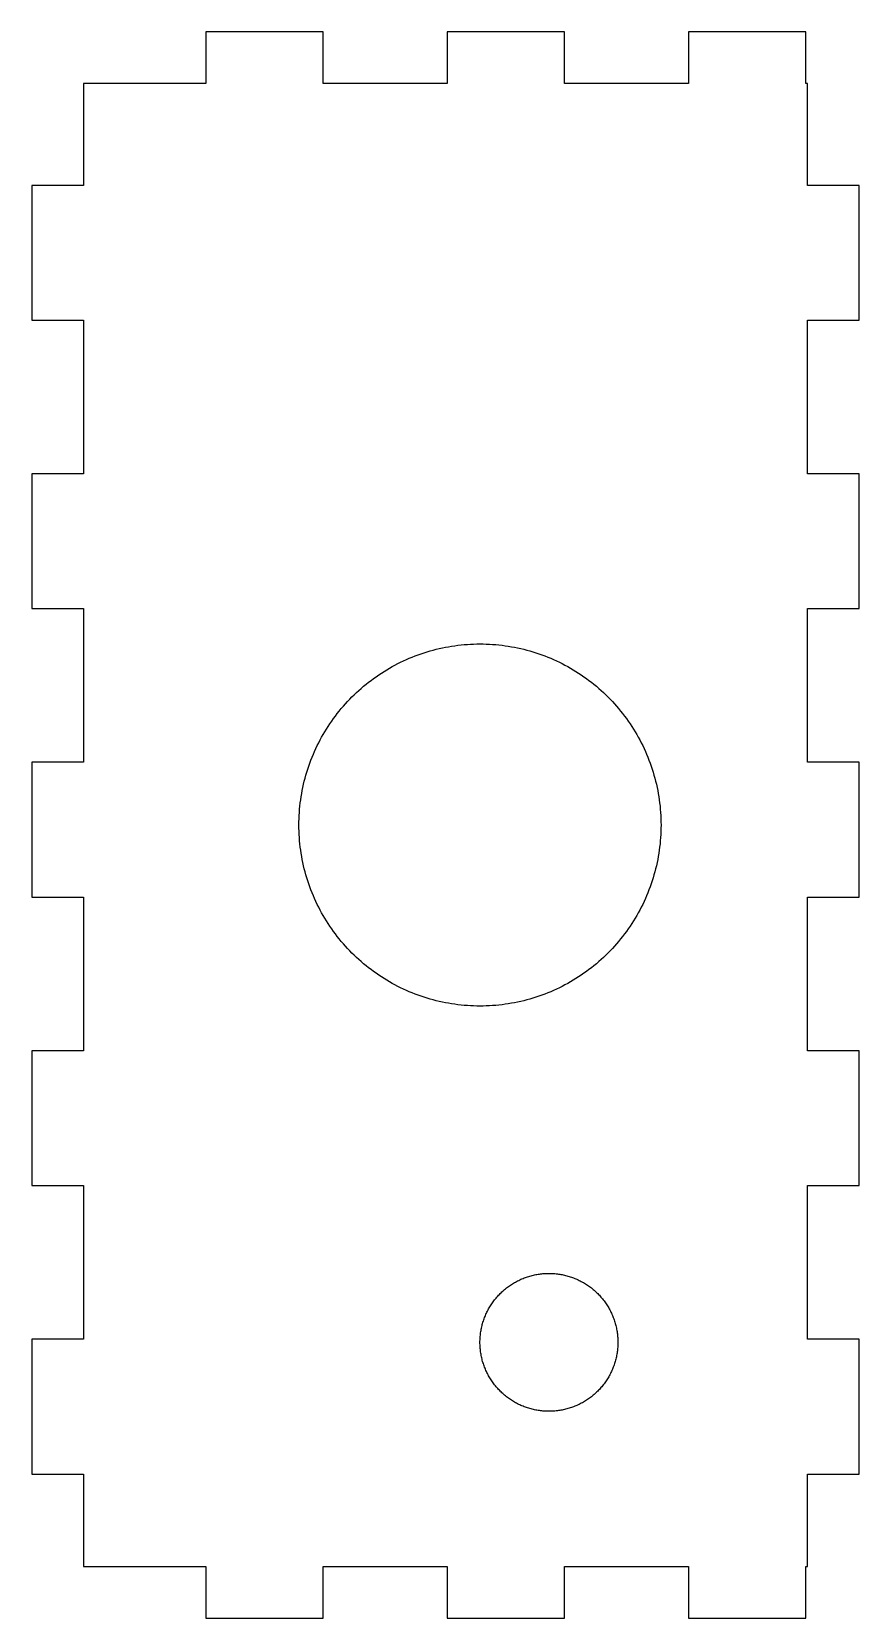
# Model space of a CAD drawing. Header units: metres. Extents: x -11 to 37, y -3.5 to 88.5.
import ezdxf

# ---------------------------------------------------------------- set-up
doc = ezdxf.new("R2010")
doc.units = ezdxf.units.M

msp = doc.modelspace()

# ---------------------------------------------------------------- linework, layer by layer
for p, q in [((5.89999, 88.5), (-0.89999, 88.5)), ((-0.89999, 88.5), (-0.89999, 85.5)), ((5.89999, 85.5), (5.89999, 88.5)), ((19.9, 88.5), (13.1, 88.5)), ((13.1, 88.5), (13.1, 85.5)), ((19.9, 85.5), (19.9, 88.5)), ((33.9, 88.5), (27.1, 88.5)), ((27.1, 88.5), (27.1, 85.5)), ((33.9, 85.5), (33.9, 88.5)), ((-0.89999, 85.5), (-8, 85.5)), ((-8, 85.5), (-8, 79.5909)), ((13.1, 85.5), (5.89999, 85.5)), ((27.1, 85.5), (19.9, 85.5)), ((34, 85.5), (33.9, 85.5)), ((34, 79.5909), (34, 85.5)), ((-8, 79.5909), (-11, 79.5909)), ((-11, 79.5909), (-11, 71.7727)), ((37, 79.5909), (34, 79.5909)), ((37, 71.7727), (37, 79.5909)), ((-11, 71.7727), (-8, 71.7727)), ((-8, 71.7727), (-8, 62.8636)), ((34, 62.8636), (34, 71.7727)), ((34, 71.7727), (37, 71.7727)), ((-8, 62.8636), (-11, 62.8636)), ((-11, 62.8636), (-11, 55.0455)), ((37, 62.8636), (34, 62.8636)), ((37, 55.0455), (37, 62.8636)), ((-11, 55.0455), (-8, 55.0455)), ((-8, 55.0455), (-8, 46.1364)), ((34, 46.1364), (34, 55.0455)), ((34, 55.0455), (37, 55.0455)), ((11.5815, 52.4279), (11.7553, 52.4861)), ((11.7553, 52.4861), (11.9301, 52.5412)), ((11.9301, 52.5412), (12.1058, 52.5932)), ((12.1058, 52.5932), (12.2824, 52.6422)), ((12.2824, 52.6422), (12.4598, 52.6881)), ((12.4598, 52.6881), (12.638, 52.7309)), ((12.638, 52.7309), (12.8169, 52.7705)), ((12.8169, 52.7705), (12.9965, 52.8071)), ((12.9965, 52.8071), (13.1767, 52.8405)), ((13.1767, 52.8405), (13.3574, 52.8707)), ((13.3574, 52.8707), (13.5387, 52.8978)), ((13.5387, 52.8978), (13.7204, 52.9217)), ((13.7204, 52.9217), (13.9025, 52.9425)), ((13.9025, 52.9425), (14.0849, 52.96)), ((14.0849, 52.96), (14.2675, 52.9744)), ((14.2675, 52.9744), (14.4505, 52.9856)), ((14.4505, 52.9856), (14.6335, 52.9936)), ((14.6335, 52.9936), (14.8167, 52.9984)), ((14.8167, 52.9984), (15, 53)), ((15, 53), (15.1832, 52.9984)), ((15.1832, 52.9984), (15.3664, 52.9936)), ((15.3664, 52.9936), (15.5495, 52.9856)), ((15.5495, 52.9856), (15.7324, 52.9744)), ((15.7324, 52.9744), (15.9151, 52.96)), ((15.9151, 52.96), (16.0975, 52.9425)), ((16.0975, 52.9425), (16.2796, 52.9217)), ((16.2796, 52.9217), (16.4613, 52.8978)), ((16.4613, 52.8978), (16.6425, 52.8707)), ((16.6425, 52.8707), (16.8233, 52.8405)), ((16.8233, 52.8405), (17.0035, 52.8071)), ((17.0035, 52.8071), (17.1831, 52.7705)), ((17.1831, 52.7705), (17.362, 52.7309)), ((17.362, 52.7309), (17.5402, 52.6881)), ((17.5402, 52.6881), (17.7176, 52.6422)), ((17.7176, 52.6422), (17.8942, 52.5932)), ((17.8942, 52.5932), (18.0699, 52.5412)), ((18.0699, 52.5412), (18.2447, 52.4861)), ((18.2447, 52.4861), (18.4185, 52.4279)), ((9.59209, 51.5002), (9.75, 51.5933)), ((9.75, 51.5933), (9.90948, 51.6835)), ((9.90948, 51.6835), (10.0705, 51.771)), ((10.0705, 51.771), (10.2331, 51.8556)), ((10.2331, 51.8556), (10.3971, 51.9373)), ((10.3971, 51.9373), (10.5625, 52.0162)), ((10.5625, 52.0162), (10.7293, 52.0922)), ((10.7293, 52.0922), (10.8973, 52.1653)), ((10.8973, 52.1653), (11.0666, 52.2354)), ((11.0666, 52.2354), (11.2371, 52.3026)), ((11.2371, 52.3026), (11.4088, 52.3668)), ((11.4088, 52.3668), (11.5815, 52.4279)), ((18.4185, 52.4279), (18.5912, 52.3668)), ((18.5912, 52.3668), (18.7629, 52.3026)), ((18.7629, 52.3026), (18.9334, 52.2354)), ((18.9334, 52.2354), (19.1027, 52.1653)), ((19.1027, 52.1653), (19.2707, 52.0922)), ((19.2707, 52.0922), (19.4375, 52.0162)), ((19.4375, 52.0162), (19.6029, 51.9373)), ((19.6029, 51.9373), (19.7669, 51.8556)), ((19.7669, 51.8556), (19.9294, 51.771)), ((19.9294, 51.771), (20.0905, 51.6835)), ((20.0905, 51.6835), (20.25, 51.5933)), ((20.25, 51.5933), (20.4079, 51.5002)), ((8.25072, 50.5435), (8.39214, 50.66)), ((8.39214, 50.66), (8.53555, 50.7741)), ((8.53555, 50.7741), (8.68094, 50.8857)), ((8.68094, 50.8857), (8.82825, 50.9947)), ((8.82825, 50.9947), (8.97743, 51.1011)), ((8.97743, 51.1011), (9.12846, 51.2049)), ((9.12846, 51.2049), (9.28128, 51.306)), ((9.28128, 51.306), (9.43584, 51.4045)), ((9.43584, 51.4045), (9.59209, 51.5002)), ((20.4079, 51.5002), (20.5641, 51.4045)), ((20.5641, 51.4045), (20.7187, 51.306)), ((20.7187, 51.306), (20.8715, 51.2049)), ((20.8715, 51.2049), (21.0226, 51.1011)), ((21.0226, 51.1011), (21.1717, 50.9947)), ((21.1717, 50.9947), (21.319, 50.8857)), ((21.319, 50.8857), (21.4644, 50.7741)), ((21.4644, 50.7741), (21.6079, 50.66)), ((21.6079, 50.66), (21.7493, 50.5435)), ((7.32079, 49.661), (7.44693, 49.7939)), ((7.44693, 49.7939), (7.57538, 49.9246)), ((7.57538, 49.9246), (7.70609, 50.0531)), ((7.70609, 50.0531), (7.839, 50.1792)), ((7.839, 50.1792), (7.97412, 50.303)), ((7.97412, 50.303), (8.11137, 50.4244)), ((8.11137, 50.4244), (8.25072, 50.5435)), ((21.7493, 50.5435), (21.8886, 50.4244)), ((21.8886, 50.4244), (22.0259, 50.303)), ((22.0259, 50.303), (22.161, 50.1792)), ((22.161, 50.1792), (22.2939, 50.0531)), ((22.2939, 50.0531), (22.4246, 49.9246)), ((22.4246, 49.9246), (22.5531, 49.7939)), ((22.5531, 49.7939), (22.6792, 49.661)), ((6.50531, 48.6717), (6.61432, 48.819)), ((6.61432, 48.819), (6.72588, 48.9644)), ((6.72588, 48.9644), (6.83997, 49.1079)), ((6.83997, 49.1079), (6.95653, 49.2493)), ((6.95653, 49.2493), (7.07555, 49.3886)), ((7.07555, 49.3886), (7.19698, 49.5259)), ((7.19698, 49.5259), (7.32079, 49.661)), ((22.6792, 49.661), (22.803, 49.5259)), ((22.803, 49.5259), (22.9244, 49.3886)), ((22.9244, 49.3886), (23.0435, 49.2493)), ((23.0435, 49.2493), (23.16, 49.1079)), ((23.16, 49.1079), (23.2741, 48.9644)), ((23.2741, 48.9644), (23.3857, 48.819)), ((23.3857, 48.819), (23.4947, 48.6717)), ((5.90672, 47.75), (5.99974, 47.9079)), ((5.99974, 47.9079), (6.09549, 48.0641)), ((6.09549, 48.0641), (6.19395, 48.2187)), ((6.19395, 48.2187), (6.2951, 48.3715)), ((6.2951, 48.3715), (6.3989, 48.5226)), ((6.3989, 48.5226), (6.50531, 48.6717)), ((23.4947, 48.6717), (23.6011, 48.5226)), ((23.6011, 48.5226), (23.7049, 48.3715)), ((23.7049, 48.3715), (23.806, 48.2187)), ((23.806, 48.2187), (23.9045, 48.0641)), ((23.9045, 48.0641), (24.0002, 47.9079)), ((24.0002, 47.9079), (24.0933, 47.75)), ((5.40776, 46.7707), (5.48376, 46.9375)), ((5.48376, 46.9375), (5.56265, 47.1029)), ((5.56265, 47.1029), (5.64442, 47.2669)), ((5.64442, 47.2669), (5.72905, 47.4294)), ((5.72905, 47.4294), (5.81648, 47.5905)), ((5.81648, 47.5905), (5.90672, 47.75)), ((24.0933, 47.75), (24.1835, 47.5905)), ((24.1835, 47.5905), (24.271, 47.4294)), ((24.271, 47.4294), (24.3556, 47.2669)), ((24.3556, 47.2669), (24.4373, 47.1029)), ((24.4373, 47.1029), (24.5162, 46.9375)), ((24.5162, 46.9375), (24.5922, 46.7707)), ((-8, 46.1364), (-11, 46.1364)), ((-11, 46.1364), (-11, 38.3182)), ((5.07205, 45.9185), (5.13322, 46.0912)), ((5.13322, 46.0912), (5.1974, 46.2629)), ((5.1974, 46.2629), (5.26456, 46.4334)), ((5.26456, 46.4334), (5.33469, 46.6027)), ((5.33469, 46.6027), (5.40776, 46.7707)), ((24.5922, 46.7707), (24.6653, 46.6027)), ((24.6653, 46.6027), (24.7354, 46.4334)), ((24.7354, 46.4334), (24.8026, 46.2629)), ((24.8026, 46.2629), (24.8668, 46.0912)), ((24.8668, 46.0912), (24.9279, 45.9185)), ((37, 46.1364), (34, 46.1364)), ((37, 38.3182), (37, 46.1364)), ((4.81189, 45.0402), (4.85777, 45.2176)), ((4.85777, 45.2176), (4.90674, 45.3942)), ((4.90674, 45.3942), (4.95879, 45.5699)), ((4.95879, 45.5699), (5.0139, 45.7447)), ((5.0139, 45.7447), (5.07205, 45.9185)), ((24.9279, 45.9185), (24.9861, 45.7447)), ((24.9861, 45.7447), (25.0412, 45.5699)), ((25.0412, 45.5699), (25.0932, 45.3942)), ((25.0932, 45.3942), (25.1422, 45.2176)), ((25.1422, 45.2176), (25.1881, 45.0402)), ((4.62926, 44.1426), (4.65952, 44.3233)), ((4.65952, 44.3233), (4.6929, 44.5035)), ((4.6929, 44.5035), (4.72945, 44.6831)), ((4.72945, 44.6831), (4.7691, 44.862)), ((4.7691, 44.862), (4.81189, 45.0402)), ((25.1881, 45.0402), (25.2309, 44.862)), ((25.2309, 44.862), (25.2705, 44.6831)), ((25.2705, 44.6831), (25.3071, 44.5035)), ((25.3071, 44.5035), (25.3405, 44.3233)), ((25.3405, 44.3233), (25.3707, 44.1426)), ((4.52557, 43.2324), (4.53995, 43.4151)), ((4.53995, 43.4151), (4.55751, 43.5975)), ((4.55751, 43.5975), (4.57826, 43.7796)), ((4.57826, 43.7796), (4.60217, 43.9613)), ((4.60217, 43.9613), (4.62926, 44.1426)), ((25.3707, 44.1426), (25.3978, 43.9613)), ((25.3978, 43.9613), (25.4217, 43.7796)), ((25.4217, 43.7796), (25.4425, 43.5975)), ((25.4425, 43.5975), (25.46, 43.4151)), ((25.46, 43.4151), (25.4744, 43.2324)), ((4.5, 42.5), (4.50159, 42.6832)), ((4.50159, 42.3167), (4.5, 42.5)), ((4.50159, 42.6832), (4.50639, 42.8664)), ((4.50639, 42.8664), (4.51439, 43.0495)), ((4.51439, 43.0495), (4.52557, 43.2324)), ((25.4744, 43.2324), (25.4856, 43.0495)), ((25.4856, 43.0495), (25.4936, 42.8664)), ((25.4936, 42.8664), (25.4984, 42.6832)), ((25.4984, 42.6832), (25.5, 42.5)), ((25.5, 42.5), (25.4984, 42.3167)), ((4.50639, 42.1335), (4.50159, 42.3167)), ((4.51439, 41.9505), (4.50639, 42.1335)), ((4.52557, 41.7675), (4.51439, 41.9505)), ((4.53995, 41.5849), (4.52557, 41.7675)), ((4.55751, 41.4025), (4.53995, 41.5849)), ((4.57826, 41.2204), (4.55751, 41.4025)), ((25.4425, 41.4025), (25.4217, 41.2204)), ((25.46, 41.5849), (25.4425, 41.4025)), ((25.4744, 41.7675), (25.46, 41.5849)), ((25.4856, 41.9505), (25.4744, 41.7675)), ((25.4936, 42.1335), (25.4856, 41.9505)), ((25.4984, 42.3167), (25.4936, 42.1335)), ((4.60217, 41.0387), (4.57826, 41.2204)), ((4.62926, 40.8574), (4.60217, 41.0387)), ((4.65952, 40.6767), (4.62926, 40.8574)), ((4.6929, 40.4965), (4.65952, 40.6767)), ((4.72945, 40.3169), (4.6929, 40.4965)), ((25.3071, 40.4965), (25.2705, 40.3169)), ((25.3405, 40.6767), (25.3071, 40.4965)), ((25.3707, 40.8574), (25.3405, 40.6767)), ((25.3978, 41.0387), (25.3707, 40.8574)), ((25.4217, 41.2204), (25.3978, 41.0387)), ((4.7691, 40.138), (4.72945, 40.3169)), ((4.81189, 39.9598), (4.7691, 40.138)), ((4.85777, 39.7824), (4.81189, 39.9598)), ((4.90674, 39.6058), (4.85777, 39.7824)), ((4.95879, 39.4301), (4.90674, 39.6058)), ((25.0932, 39.6058), (25.0412, 39.4301)), ((25.1422, 39.7824), (25.0932, 39.6058)), ((25.1881, 39.9598), (25.1422, 39.7824)), ((25.2309, 40.138), (25.1881, 39.9598)), ((25.2705, 40.3169), (25.2309, 40.138)), ((5.0139, 39.2553), (4.95879, 39.4301)), ((5.07205, 39.0815), (5.0139, 39.2553)), ((5.13322, 38.9088), (5.07205, 39.0815)), ((5.1974, 38.7371), (5.13322, 38.9088)), ((5.26456, 38.5666), (5.1974, 38.7371)), ((24.8026, 38.7371), (24.7354, 38.5666)), ((24.8668, 38.9088), (24.8026, 38.7371)), ((24.9279, 39.0815), (24.8668, 38.9088)), ((24.9861, 39.2553), (24.9279, 39.0815)), ((25.0412, 39.4301), (24.9861, 39.2553)), ((-11, 38.3182), (-8, 38.3182)), ((-8, 38.3182), (-8, 29.4091)), ((5.33469, 38.3973), (5.26456, 38.5666)), ((5.40776, 38.2293), (5.33469, 38.3973)), ((5.48376, 38.0625), (5.40776, 38.2293)), ((5.56265, 37.8971), (5.48376, 38.0625)), ((5.64442, 37.7331), (5.56265, 37.8971)), ((5.72905, 37.5705), (5.64442, 37.7331)), ((24.3556, 37.7331), (24.271, 37.5705)), ((24.4373, 37.8971), (24.3556, 37.7331)), ((24.5162, 38.0625), (24.4373, 37.8971)), ((24.5922, 38.2293), (24.5162, 38.0625)), ((24.6653, 38.3973), (24.5922, 38.2293)), ((24.7354, 38.5666), (24.6653, 38.3973)), ((34, 29.4091), (34, 38.3182)), ((34, 38.3182), (37, 38.3182)), ((5.81648, 37.4095), (5.72905, 37.5705)), ((5.90672, 37.25), (5.81648, 37.4095)), ((5.99974, 37.0921), (5.90672, 37.25)), ((6.09549, 36.9358), (5.99974, 37.0921)), ((6.19395, 36.7813), (6.09549, 36.9358)), ((23.9045, 36.9358), (23.806, 36.7813)), ((24.0002, 37.0921), (23.9045, 36.9358)), ((24.0933, 37.25), (24.0002, 37.0921)), ((24.1835, 37.4095), (24.0933, 37.25)), ((24.271, 37.5705), (24.1835, 37.4095)), ((6.2951, 36.6285), (6.19395, 36.7813)), ((6.3989, 36.4774), (6.2951, 36.6285)), ((6.50531, 36.3282), (6.3989, 36.4774)), ((6.61432, 36.1809), (6.50531, 36.3282)), ((6.72588, 36.0356), (6.61432, 36.1809)), ((6.83997, 35.8921), (6.72588, 36.0356)), ((6.95653, 35.7507), (6.83997, 35.8921)), ((23.16, 35.8921), (23.0435, 35.7507)), ((23.2741, 36.0356), (23.16, 35.8921)), ((23.3857, 36.1809), (23.2741, 36.0356)), ((23.4947, 36.3282), (23.3857, 36.1809)), ((23.6011, 36.4774), (23.4947, 36.3282)), ((23.7049, 36.6285), (23.6011, 36.4774)), ((23.806, 36.7813), (23.7049, 36.6285)), ((7.07555, 35.6114), (6.95653, 35.7507)), ((7.19698, 35.4741), (7.07555, 35.6114)), ((7.32079, 35.339), (7.19698, 35.4741)), ((7.44693, 35.2061), (7.32079, 35.339)), ((7.57538, 35.0754), (7.44693, 35.2061)), ((7.70609, 34.9469), (7.57538, 35.0754)), ((22.4246, 35.0754), (22.2939, 34.9469)), ((22.5531, 35.2061), (22.4246, 35.0754)), ((22.6792, 35.339), (22.5531, 35.2061)), ((22.803, 35.4741), (22.6792, 35.339)), ((22.9244, 35.6114), (22.803, 35.4741)), ((23.0435, 35.7507), (22.9244, 35.6114)), ((7.839, 34.8208), (7.70609, 34.9469)), ((7.97412, 34.697), (7.839, 34.8208)), ((8.11137, 34.5755), (7.97412, 34.697)), ((8.25072, 34.4565), (8.11137, 34.5755)), ((8.39214, 34.34), (8.25072, 34.4565)), ((8.53555, 34.2259), (8.39214, 34.34)), ((8.68094, 34.1143), (8.53555, 34.2259)), ((8.82825, 34.0053), (8.68094, 34.1143)), ((21.319, 34.1143), (21.1717, 34.0053)), ((21.4644, 34.2259), (21.319, 34.1143)), ((21.6079, 34.34), (21.4644, 34.2259)), ((21.7493, 34.4565), (21.6079, 34.34)), ((21.8886, 34.5755), (21.7493, 34.4565)), ((22.0259, 34.697), (21.8886, 34.5755)), ((22.161, 34.8208), (22.0259, 34.697)), ((22.2939, 34.9469), (22.161, 34.8208)), ((8.97743, 33.8989), (8.82825, 34.0053)), ((9.12846, 33.7951), (8.97743, 33.8989)), ((9.28128, 33.694), (9.12846, 33.7951)), ((9.43584, 33.5955), (9.28128, 33.694)), ((9.59209, 33.4997), (9.43584, 33.5955)), ((9.75, 33.4067), (9.59209, 33.4997)), ((9.90948, 33.3165), (9.75, 33.4067)), ((10.0705, 33.229), (9.90948, 33.3165)), ((10.2331, 33.1444), (10.0705, 33.229)), ((10.3971, 33.0627), (10.2331, 33.1444)), ((19.7669, 33.1444), (19.6029, 33.0627)), ((19.9294, 33.229), (19.7669, 33.1444)), ((20.0905, 33.3165), (19.9294, 33.229)), ((20.25, 33.4067), (20.0905, 33.3165)), ((20.4079, 33.4997), (20.25, 33.4067)), ((20.5641, 33.5955), (20.4079, 33.4997)), ((20.7187, 33.694), (20.5641, 33.5955)), ((20.8715, 33.7951), (20.7187, 33.694)), ((21.0226, 33.8989), (20.8715, 33.7951)), ((21.1717, 34.0053), (21.0226, 33.8989)), ((10.5625, 32.9838), (10.3971, 33.0627)), ((10.7293, 32.9078), (10.5625, 32.9838)), ((10.8973, 32.8347), (10.7293, 32.9078)), ((11.0666, 32.7646), (10.8973, 32.8347)), ((11.2371, 32.6974), (11.0666, 32.7646)), ((11.4088, 32.6332), (11.2371, 32.6974)), ((11.5815, 32.5721), (11.4088, 32.6332)), ((11.7553, 32.5139), (11.5815, 32.5721)), ((11.9301, 32.4588), (11.7553, 32.5139)), ((12.1058, 32.4068), (11.9301, 32.4588)), ((12.2824, 32.3578), (12.1058, 32.4068)), ((12.4598, 32.3119), (12.2824, 32.3578)), ((12.638, 32.2691), (12.4598, 32.3119)), ((12.8169, 32.2294), (12.638, 32.2691)), ((12.9965, 32.1929), (12.8169, 32.2294)), ((17.1831, 32.2294), (17.0035, 32.1929)), ((17.362, 32.2691), (17.1831, 32.2294)), ((17.5402, 32.3119), (17.362, 32.2691)), ((17.7176, 32.3578), (17.5402, 32.3119)), ((17.8942, 32.4068), (17.7176, 32.3578)), ((18.0699, 32.4588), (17.8942, 32.4068)), ((18.2447, 32.5139), (18.0699, 32.4588)), ((18.4185, 32.5721), (18.2447, 32.5139)), ((18.5912, 32.6332), (18.4185, 32.5721)), ((18.7629, 32.6974), (18.5912, 32.6332)), ((18.9334, 32.7646), (18.7629, 32.6974)), ((19.1027, 32.8347), (18.9334, 32.7646)), ((19.2707, 32.9078), (19.1027, 32.8347)), ((19.4375, 32.9838), (19.2707, 32.9078)), ((19.6029, 33.0627), (19.4375, 32.9838)), ((13.1767, 32.1595), (12.9965, 32.1929)), ((13.3574, 32.1293), (13.1767, 32.1595)), ((13.5387, 32.1022), (13.3574, 32.1293)), ((13.7204, 32.0783), (13.5387, 32.1022)), ((13.9025, 32.0575), (13.7204, 32.0783)), ((14.0849, 32.0399), (13.9025, 32.0575)), ((14.2675, 32.0256), (14.0849, 32.0399)), ((14.4505, 32.0144), (14.2675, 32.0256)), ((14.6335, 32.0064), (14.4505, 32.0144)), ((14.8167, 32.0016), (14.6335, 32.0064)), ((15, 32), (14.8167, 32.0016)), ((15.1832, 32.0016), (15, 32)), ((15.3664, 32.0064), (15.1832, 32.0016)), ((15.5495, 32.0144), (15.3664, 32.0064)), ((15.7324, 32.0256), (15.5495, 32.0144)), ((15.9151, 32.0399), (15.7324, 32.0256)), ((16.0975, 32.0575), (15.9151, 32.0399)), ((16.2796, 32.0783), (16.0975, 32.0575)), ((16.4613, 32.1022), (16.2796, 32.0783)), ((16.6425, 32.1293), (16.4613, 32.1022)), ((16.8233, 32.1595), (16.6425, 32.1293)), ((17.0035, 32.1929), (16.8233, 32.1595)), ((-8, 29.4091), (-11, 29.4091)), ((-11, 29.4091), (-11, 21.5909)), ((37, 29.4091), (34, 29.4091)), ((37, 21.5909), (37, 29.4091)), ((-11, 21.5909), (-8, 21.5909)), ((-8, 21.5909), (-8, 12.6818)), ((34, 12.6818), (34, 21.5909)), ((34, 21.5909), (37, 21.5909)), ((16.4827, 15.6086), (16.5374, 15.652)), ((16.5374, 15.652), (16.5927, 15.6945)), ((16.5927, 15.6945), (16.6488, 15.7361)), ((16.6488, 15.7361), (16.7057, 15.7766)), ((16.7057, 15.7766), (16.7632, 15.8161)), ((16.7632, 15.8161), (16.8214, 15.8547)), ((16.8214, 15.8547), (16.8803, 15.8922)), ((16.8803, 15.8922), (16.9398, 15.9287)), ((16.9398, 15.9287), (17, 15.9641)), ((17, 15.9641), (17.0608, 15.9985)), ((17.0608, 15.9985), (17.1221, 16.0318)), ((17.1221, 16.0318), (17.184, 16.064)), ((17.184, 16.064), (17.2465, 16.0952)), ((17.2465, 16.0952), (17.3095, 16.1252)), ((17.3095, 16.1252), (17.373, 16.1542)), ((17.373, 16.1542), (17.4371, 16.182)), ((17.4371, 16.182), (17.5016, 16.2087)), ((17.5016, 16.2087), (17.5665, 16.2343)), ((17.5665, 16.2343), (17.6319, 16.2588)), ((17.6319, 16.2588), (17.6977, 16.2821)), ((17.6977, 16.2821), (17.7639, 16.3042)), ((17.7639, 16.3042), (17.8305, 16.3252)), ((17.8305, 16.3252), (17.8974, 16.345)), ((17.8974, 16.345), (17.9647, 16.3637)), ((17.9647, 16.3637), (18.0323, 16.3812)), ((18.0323, 16.3812), (18.1002, 16.3975)), ((18.1002, 16.3975), (18.1684, 16.4126)), ((18.1684, 16.4126), (18.2368, 16.4265)), ((18.2368, 16.4265), (18.3054, 16.4392)), ((18.3054, 16.4392), (18.3743, 16.4507)), ((18.3743, 16.4507), (18.4433, 16.4611)), ((18.4433, 16.4611), (18.5125, 16.4702)), ((18.5125, 16.4702), (18.5819, 16.4781)), ((18.5819, 16.4781), (18.6514, 16.4848)), ((18.6514, 16.4848), (18.721, 16.4902)), ((18.721, 16.4902), (18.7906, 16.4945)), ((18.7906, 16.4945), (18.8604, 16.4976)), ((18.8604, 16.4976), (18.9302, 16.4994)), ((18.9302, 16.4994), (19, 16.5)), ((19, 16.5), (19.0698, 16.4994)), ((19.0698, 16.4994), (19.1396, 16.4976)), ((19.1396, 16.4976), (19.2093, 16.4945)), ((19.2093, 16.4945), (19.279, 16.4902)), ((19.279, 16.4902), (19.3486, 16.4848)), ((19.3486, 16.4848), (19.4181, 16.4781)), ((19.4181, 16.4781), (19.4875, 16.4702)), ((19.4875, 16.4702), (19.5567, 16.4611)), ((19.5567, 16.4611), (19.6257, 16.4507)), ((19.6257, 16.4507), (19.6946, 16.4392)), ((19.6946, 16.4392), (19.7632, 16.4265)), ((19.7632, 16.4265), (19.8316, 16.4126)), ((19.8316, 16.4126), (19.8998, 16.3975)), ((19.8998, 16.3975), (19.9677, 16.3812)), ((19.9677, 16.3812), (20.0353, 16.3637)), ((20.0353, 16.3637), (20.1025, 16.345)), ((20.1025, 16.345), (20.1695, 16.3252)), ((20.1695, 16.3252), (20.2361, 16.3042)), ((20.2361, 16.3042), (20.3023, 16.2821)), ((20.3023, 16.2821), (20.3681, 16.2588)), ((20.3681, 16.2588), (20.4335, 16.2343)), ((20.4335, 16.2343), (20.4984, 16.2087)), ((20.4984, 16.2087), (20.5629, 16.182)), ((20.5629, 16.182), (20.6269, 16.1542)), ((20.6269, 16.1542), (20.6905, 16.1252)), ((20.6905, 16.1252), (20.7535, 16.0952)), ((20.7535, 16.0952), (20.8159, 16.064)), ((20.8159, 16.064), (20.8779, 16.0318)), ((20.8779, 16.0318), (20.9392, 15.9985)), ((20.9392, 15.9985), (21, 15.9641)), ((21, 15.9641), (21.0602, 15.9287)), ((21.0602, 15.9287), (21.1197, 15.8922)), ((21.1197, 15.8922), (21.1785, 15.8547)), ((21.1785, 15.8547), (21.2368, 15.8161)), ((21.2368, 15.8161), (21.2943, 15.7766)), ((21.2943, 15.7766), (21.3511, 15.7361)), ((21.3511, 15.7361), (21.4073, 15.6945)), ((21.4073, 15.6945), (21.4626, 15.652)), ((21.4626, 15.652), (21.5173, 15.6086)), ((15.6453, 14.6785), (15.6838, 14.7368)), ((15.6838, 14.7368), (15.7234, 14.7943)), ((15.7234, 14.7943), (15.7639, 14.8511)), ((15.7639, 14.8511), (15.8055, 14.9073)), ((15.8055, 14.9073), (15.8479, 14.9626)), ((15.8479, 14.9626), (15.8914, 15.0173)), ((15.8914, 15.0173), (15.9358, 15.0711)), ((15.9358, 15.0711), (15.9812, 15.1242)), ((15.9812, 15.1242), (16.0274, 15.1765)), ((16.0274, 15.1765), (16.0746, 15.228)), ((16.0746, 15.228), (16.1226, 15.2786)), ((16.1226, 15.2786), (16.1716, 15.3284)), ((16.1716, 15.3284), (16.2214, 15.3773)), ((16.2214, 15.3773), (16.272, 15.4254)), ((16.272, 15.4254), (16.3235, 15.4726)), ((16.3235, 15.4726), (16.3758, 15.5188)), ((16.3758, 15.5188), (16.4288, 15.5642)), ((16.4288, 15.5642), (16.4827, 15.6086)), ((21.5173, 15.6086), (21.5711, 15.5642)), ((21.5711, 15.5642), (21.6242, 15.5188)), ((21.6242, 15.5188), (21.6765, 15.4726)), ((21.6765, 15.4726), (21.728, 15.4254)), ((21.728, 15.4254), (21.7786, 15.3773)), ((21.7786, 15.3773), (21.8284, 15.3284)), ((21.8284, 15.3284), (21.8773, 15.2786)), ((21.8773, 15.2786), (21.9254, 15.228)), ((21.9254, 15.228), (21.9726, 15.1765)), ((21.9726, 15.1765), (22.0188, 15.1242)), ((22.0188, 15.1242), (22.0642, 15.0711)), ((22.0642, 15.0711), (22.1086, 15.0173)), ((22.1086, 15.0173), (22.152, 14.9626)), ((22.152, 14.9626), (22.1945, 14.9073)), ((22.1945, 14.9073), (22.2361, 14.8511)), ((22.2361, 14.8511), (22.2766, 14.7943)), ((22.2766, 14.7943), (22.3161, 14.7368)), ((22.3161, 14.7368), (22.3547, 14.6785)), ((15.1958, 13.7361), (15.2179, 13.8023)), ((15.2179, 13.8023), (15.2412, 13.8681)), ((15.2412, 13.8681), (15.2657, 13.9335)), ((15.2657, 13.9335), (15.2913, 13.9984)), ((15.2913, 13.9984), (15.318, 14.0629)), ((15.318, 14.0629), (15.3458, 14.1269)), ((15.3458, 14.1269), (15.3748, 14.1905)), ((15.3748, 14.1905), (15.4048, 14.2535)), ((15.4048, 14.2535), (15.436, 14.3159)), ((15.436, 14.3159), (15.4682, 14.3779)), ((15.4682, 14.3779), (15.5015, 14.4392)), ((15.5015, 14.4392), (15.5359, 14.5)), ((15.5359, 14.5), (15.5713, 14.5602)), ((15.5713, 14.5602), (15.6078, 14.6197)), ((15.6078, 14.6197), (15.6453, 14.6785)), ((22.3547, 14.6785), (22.3922, 14.6197)), ((22.3922, 14.6197), (22.4287, 14.5602)), ((22.4287, 14.5602), (22.4641, 14.5)), ((22.4641, 14.5), (22.4985, 14.4392)), ((22.4985, 14.4392), (22.5318, 14.3779)), ((22.5318, 14.3779), (22.564, 14.3159)), ((22.564, 14.3159), (22.5952, 14.2535)), ((22.5952, 14.2535), (22.6252, 14.1905)), ((22.6252, 14.1905), (22.6542, 14.1269)), ((22.6542, 14.1269), (22.682, 14.0629)), ((22.682, 14.0629), (22.7087, 13.9984)), ((22.7087, 13.9984), (22.7343, 13.9335)), ((22.7343, 13.9335), (22.7588, 13.8681)), ((22.7588, 13.8681), (22.7821, 13.8023)), ((22.7821, 13.8023), (22.8042, 13.7361)), ((15.0152, 12.8486), (15.0219, 12.9181)), ((15.0219, 12.9181), (15.0298, 12.9875)), ((15.0298, 12.9875), (15.0389, 13.0567)), ((15.0389, 13.0567), (15.0492, 13.1257)), ((15.0492, 13.1257), (15.0608, 13.1946)), ((15.0608, 13.1946), (15.0735, 13.2632)), ((15.0735, 13.2632), (15.0874, 13.3316)), ((15.0874, 13.3316), (15.1025, 13.3998)), ((15.1025, 13.3998), (15.1188, 13.4677)), ((15.1188, 13.4677), (15.1363, 13.5353)), ((15.1363, 13.5353), (15.155, 13.6025)), ((15.155, 13.6025), (15.1748, 13.6695)), ((15.1748, 13.6695), (15.1958, 13.7361)), ((22.8042, 13.7361), (22.8252, 13.6695)), ((22.8252, 13.6695), (22.845, 13.6025)), ((22.845, 13.6025), (22.8637, 13.5353)), ((22.8637, 13.5353), (22.8812, 13.4677)), ((22.8812, 13.4677), (22.8975, 13.3998)), ((22.8975, 13.3998), (22.9126, 13.3316)), ((22.9126, 13.3316), (22.9265, 13.2632)), ((22.9265, 13.2632), (22.9392, 13.1946)), ((22.9392, 13.1946), (22.9507, 13.1257)), ((22.9507, 13.1257), (22.9611, 13.0567)), ((22.9611, 13.0567), (22.9702, 12.9875)), ((22.9702, 12.9875), (22.9781, 12.9181)), ((22.9781, 12.9181), (22.9848, 12.8486)), ((-8, 12.6818), (-11, 12.6818)), ((-11, 12.6818), (-11, 4.86363)), ((15, 12.5), (15.0006, 12.5698)), ((15.0006, 12.4302), (15, 12.5)), ((15.0006, 12.5698), (15.0024, 12.6396)), ((15.0024, 12.3604), (15.0006, 12.4302)), ((15.0024, 12.6396), (15.0055, 12.7093)), ((15.0055, 12.2906), (15.0024, 12.3604)), ((15.0055, 12.7093), (15.0097, 12.779)), ((15.0097, 12.221), (15.0055, 12.2906)), ((15.0097, 12.779), (15.0152, 12.8486)), ((15.0152, 12.1514), (15.0097, 12.221)), ((15.0219, 12.0819), (15.0152, 12.1514)), ((15.0298, 12.0125), (15.0219, 12.0819)), ((15.0389, 11.9433), (15.0298, 12.0125)), ((22.9702, 12.0125), (22.9611, 11.9433)), ((22.9781, 12.0819), (22.9702, 12.0125)), ((22.9848, 12.1514), (22.9781, 12.0819)), ((22.9848, 12.8486), (22.9902, 12.779)), ((22.9902, 12.221), (22.9848, 12.1514)), ((22.9902, 12.779), (22.9945, 12.7093)), ((22.9945, 12.2906), (22.9902, 12.221)), ((22.9945, 12.7093), (22.9976, 12.6396)), ((22.9976, 12.3604), (22.9945, 12.2906)), ((22.9976, 12.6396), (22.9994, 12.5698)), ((22.9994, 12.4302), (22.9976, 12.3604)), ((22.9994, 12.5698), (23, 12.5)), ((23, 12.5), (22.9994, 12.4302)), ((37, 12.6818), (34, 12.6818)), ((37, 4.86363), (37, 12.6818)), ((15.0492, 11.8743), (15.0389, 11.9433)), ((15.0608, 11.8054), (15.0492, 11.8743)), ((15.0735, 11.7368), (15.0608, 11.8054)), ((15.0874, 11.6684), (15.0735, 11.7368)), ((15.1025, 11.6002), (15.0874, 11.6684)), ((15.1188, 11.5323), (15.1025, 11.6002)), ((15.1363, 11.4647), (15.1188, 11.5323)), ((15.155, 11.3974), (15.1363, 11.4647)), ((15.1748, 11.3305), (15.155, 11.3974)), ((15.1958, 11.2639), (15.1748, 11.3305)), ((15.2179, 11.1977), (15.1958, 11.2639)), ((15.2412, 11.1319), (15.2179, 11.1977)), ((15.2657, 11.0665), (15.2412, 11.1319)), ((15.2913, 11.0016), (15.2657, 11.0665)), ((22.7343, 11.0665), (22.7087, 11.0016)), ((22.7588, 11.1319), (22.7343, 11.0665)), ((22.7821, 11.1977), (22.7588, 11.1319)), ((22.8042, 11.2639), (22.7821, 11.1977)), ((22.8252, 11.3305), (22.8042, 11.2639)), ((22.845, 11.3974), (22.8252, 11.3305)), ((22.8637, 11.4647), (22.845, 11.3974)), ((22.8812, 11.5323), (22.8637, 11.4647)), ((22.8975, 11.6002), (22.8812, 11.5323)), ((22.9126, 11.6684), (22.8975, 11.6002)), ((22.9265, 11.7368), (22.9126, 11.6684)), ((22.9392, 11.8054), (22.9265, 11.7368)), ((22.9507, 11.8743), (22.9392, 11.8054)), ((22.9611, 11.9433), (22.9507, 11.8743)), ((15.318, 10.9371), (15.2913, 11.0016)), ((15.3458, 10.873), (15.318, 10.9371)), ((15.3748, 10.8095), (15.3458, 10.873)), ((15.4048, 10.7465), (15.3748, 10.8095)), ((15.436, 10.684), (15.4048, 10.7465)), ((15.4682, 10.6221), (15.436, 10.684)), ((15.5015, 10.5608), (15.4682, 10.6221)), ((15.5359, 10.5), (15.5015, 10.5608)), ((15.5713, 10.4398), (15.5359, 10.5)), ((15.6078, 10.3803), (15.5713, 10.4398)), ((15.6453, 10.3214), (15.6078, 10.3803)), ((15.6838, 10.2632), (15.6453, 10.3214)), ((15.7234, 10.2057), (15.6838, 10.2632)), ((15.7639, 10.1488), (15.7234, 10.2057)), ((15.8055, 10.0927), (15.7639, 10.1488)), ((22.2361, 10.1488), (22.1945, 10.0927)), ((22.2766, 10.2057), (22.2361, 10.1488)), ((22.3161, 10.2632), (22.2766, 10.2057)), ((22.3547, 10.3214), (22.3161, 10.2632)), ((22.3922, 10.3803), (22.3547, 10.3214)), ((22.4287, 10.4398), (22.3922, 10.3803)), ((22.4641, 10.5), (22.4287, 10.4398)), ((22.4985, 10.5608), (22.4641, 10.5)), ((22.5318, 10.6221), (22.4985, 10.5608)), ((22.564, 10.684), (22.5318, 10.6221)), ((22.5952, 10.7465), (22.564, 10.684)), ((22.6252, 10.8095), (22.5952, 10.7465)), ((22.6542, 10.873), (22.6252, 10.8095)), ((22.682, 10.9371), (22.6542, 10.873)), ((22.7087, 11.0016), (22.682, 10.9371)), ((15.8479, 10.0374), (15.8055, 10.0927)), ((15.8914, 9.98271), (15.8479, 10.0374)), ((15.9358, 9.92885), (15.8914, 9.98271)), ((15.9812, 9.87576), (15.9358, 9.92885)), ((16.0274, 9.82347), (15.9812, 9.87576)), ((16.0746, 9.772), (16.0274, 9.82347)), ((16.1226, 9.72136), (16.0746, 9.772)), ((16.1716, 9.67157), (16.1226, 9.72136)), ((16.2214, 9.62263), (16.1716, 9.67157)), ((16.272, 9.57458), (16.2214, 9.62263)), ((16.3235, 9.52742), (16.272, 9.57458)), ((16.3758, 9.48116), (16.3235, 9.52742)), ((16.4288, 9.43582), (16.3758, 9.48116)), ((16.4827, 9.3914), (16.4288, 9.43582)), ((16.5374, 9.34795), (16.4827, 9.3914)), ((16.5927, 9.30545), (16.5374, 9.34795)), ((16.6488, 9.26393), (16.5927, 9.30545)), ((16.7057, 9.22339), (16.6488, 9.26393)), ((16.7632, 9.18384), (16.7057, 9.22339)), ((21.2943, 9.22339), (21.2368, 9.18384)), ((21.3511, 9.26393), (21.2943, 9.22339)), ((21.4073, 9.30545), (21.3511, 9.26393)), ((21.4626, 9.34795), (21.4073, 9.30545)), ((21.5173, 9.3914), (21.4626, 9.34795)), ((21.5711, 9.43582), (21.5173, 9.3914)), ((21.6242, 9.48116), (21.5711, 9.43582)), ((21.6765, 9.52742), (21.6242, 9.48116)), ((21.728, 9.57458), (21.6765, 9.52742)), ((21.7786, 9.62263), (21.728, 9.57458)), ((21.8284, 9.67157), (21.7786, 9.62263)), ((21.8773, 9.72136), (21.8284, 9.67157)), ((21.9254, 9.772), (21.8773, 9.72136)), ((21.9726, 9.82347), (21.9254, 9.772)), ((22.0188, 9.87576), (21.9726, 9.82347)), ((22.0642, 9.92885), (22.0188, 9.87576)), ((22.1086, 9.98271), (22.0642, 9.92885)), ((22.152, 10.0374), (22.1086, 9.98271)), ((22.1945, 10.0927), (22.152, 10.0374)), ((16.8214, 9.14531), (16.7632, 9.18384)), ((16.8803, 9.1078), (16.8214, 9.14531)), ((16.9398, 9.07132), (16.8803, 9.1078)), ((17, 9.03589), (16.9398, 9.07132)), ((17.0608, 9.00151), (17, 9.03589)), ((17.1221, 8.9682), (17.0608, 9.00151)), ((17.184, 8.93597), (17.1221, 8.9682)), ((17.2465, 8.90482), (17.184, 8.93597)), ((17.3095, 8.87476), (17.2465, 8.90482)), ((17.373, 8.84581), (17.3095, 8.87476)), ((17.4371, 8.81798), (17.373, 8.84581)), ((17.5016, 8.79126), (17.4371, 8.81798)), ((17.5665, 8.76567), (17.5016, 8.79126)), ((17.6319, 8.74123), (17.5665, 8.76567)), ((17.6977, 8.71793), (17.6319, 8.74123)), ((17.7639, 8.69577), (17.6977, 8.71793)), ((17.8305, 8.67477), (17.7639, 8.69577)), ((17.8974, 8.65495), (17.8305, 8.67477)), ((17.9647, 8.63629), (17.8974, 8.65495)), ((18.0323, 8.6188), (17.9647, 8.63629)), ((18.1002, 8.60251), (18.0323, 8.6188)), ((18.1684, 8.5874), (18.1002, 8.60251)), ((18.2368, 8.57349), (18.1684, 8.5874)), ((18.3054, 8.56076), (18.2368, 8.57349)), ((18.3743, 8.54924), (18.3054, 8.56076)), ((18.4433, 8.53893), (18.3743, 8.54924)), ((18.5125, 8.52982), (18.4433, 8.53893)), ((18.5819, 8.52191), (18.5125, 8.52982)), ((18.6514, 8.51521), (18.5819, 8.52191)), ((18.721, 8.50974), (18.6514, 8.51521)), ((18.7906, 8.50548), (18.721, 8.50974)), ((18.8604, 8.50243), (18.7906, 8.50548)), ((18.9302, 8.5006), (18.8604, 8.50243)), ((19, 8.5), (18.9302, 8.5006)), ((19.0698, 8.5006), (19, 8.5)), ((19.1396, 8.50243), (19.0698, 8.5006)), ((19.2093, 8.50548), (19.1396, 8.50243)), ((19.279, 8.50974), (19.2093, 8.50548)), ((19.3486, 8.51521), (19.279, 8.50974)), ((19.4181, 8.52191), (19.3486, 8.51521)), ((19.4875, 8.52982), (19.4181, 8.52191)), ((19.5567, 8.53893), (19.4875, 8.52982)), ((19.6257, 8.54924), (19.5567, 8.53893)), ((19.6946, 8.56076), (19.6257, 8.54924)), ((19.7632, 8.57349), (19.6946, 8.56076)), ((19.8316, 8.5874), (19.7632, 8.57349)), ((19.8998, 8.60251), (19.8316, 8.5874)), ((19.9677, 8.6188), (19.8998, 8.60251)), ((20.0353, 8.63629), (19.9677, 8.6188)), ((20.1025, 8.65495), (20.0353, 8.63629)), ((20.1695, 8.67477), (20.1025, 8.65495)), ((20.2361, 8.69577), (20.1695, 8.67477)), ((20.3023, 8.71793), (20.2361, 8.69577)), ((20.3681, 8.74123), (20.3023, 8.71793)), ((20.4335, 8.76567), (20.3681, 8.74123)), ((20.4984, 8.79126), (20.4335, 8.76567)), ((20.5629, 8.81798), (20.4984, 8.79126)), ((20.6269, 8.84581), (20.5629, 8.81798)), ((20.6905, 8.87476), (20.6269, 8.84581)), ((20.7535, 8.90482), (20.6905, 8.87476)), ((20.8159, 8.93597), (20.7535, 8.90482)), ((20.8779, 8.9682), (20.8159, 8.93597)), ((20.9392, 9.00151), (20.8779, 8.9682)), ((21, 9.03589), (20.9392, 9.00151)), ((21.0602, 9.07132), (21, 9.03589)), ((21.1197, 9.1078), (21.0602, 9.07132)), ((21.1785, 9.14531), (21.1197, 9.1078)), ((21.2368, 9.18384), (21.1785, 9.14531)), ((-11, 4.86363), (-8, 4.86363)), ((-8, 4.86363), (-8, -0.5)), ((34, -0.5), (34, 4.86363)), ((34, 4.86363), (37, 4.86363)), ((-8, -0.5), (-0.89999, -0.5)), ((-0.89999, -0.5), (-0.89999, -3.5)), ((5.89999, -0.5), (13.1, -0.5)), ((5.89999, -3.5), (5.89999, -0.5)), ((13.1, -0.5), (13.1, -3.5)), ((19.9, -3.5), (19.9, -0.5)), ((19.9, -0.5), (27.1, -0.5)), ((27.1, -0.5), (27.1, -3.5)), ((33.9, -3.5), (33.9, -0.5)), ((33.9, -0.5), (34, -0.5)), ((-0.89999, -3.5), (5.89999, -3.5)), ((13.1, -3.5), (19.9, -3.5)), ((27.1, -3.5), (33.9, -3.5))]:
    msp.add_line(p, q)

doc.saveas('drawing.dxf')
